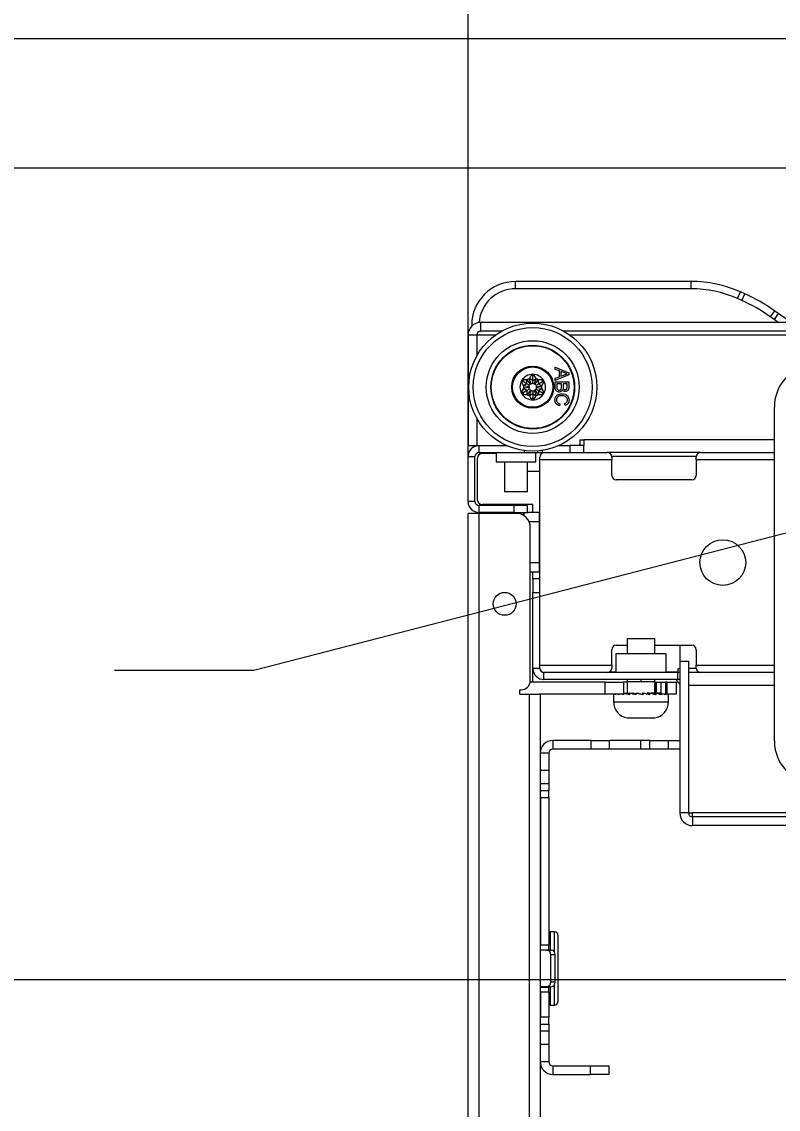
# Model space of a CAD drawing. Header units: inches. Extents: x 40138 to 76695, y -14500 to -5279.
# Drawn here: x 71855.1 to 72020.6, y -9922 to -9684.2 of the extents above; entities that cross this region are included whole.
import ezdxf

# ---------------------------------------------------------------- set-up
doc = ezdxf.new("R2010")
doc.units = ezdxf.units.IN
doc.header["$LTSCALE"] = 2
doc.header["$MEASUREMENT"] = 0
doc.header["$PDMODE"] = 35
doc.header["$PDSIZE"] = -1
doc.layers.add('M-ANNO-DIMS', color=7, linetype='Continuous', lineweight=13)
doc.layers.add('M-OBJECT-DETAILS', color=7, linetype='Continuous', lineweight=9)
doc.styles.get("Standard").update_dxf_attribs({"font": 'romans.shx', "width": 0.8})
doc.dimstyles.new('Details World Wide', dxfattribs={"dimscale": 4, "dimtxt": 4.5, "dimasz": 3.5, "dimexe": 0.75, "dimexo": 0.75, "dimgap": 0.75, "dimtad": 0, "dimtih": 1, "dimtoh": 1, "dimdec": 0, "dimzin": 4, "dimdsep": 46, "dimtxsty": 'Standard', "dimcen": 0, "dimclrd": 256, "dimclre": 256, "dimclrt": 256, "dimadec": 0, "dimazin": 1, "dimtfac": 1, "dimtdec": 0, "dimtmove": 0, "dimatfit": 3, "dimfxl": 1, "dimtolj": 1, "dimtzin": 0, "dimlwd": -1, "dimlwe": -1, "dimarcsym": 0})

# ---------------------------------------------------------------- blocks, each defined once
blk = doc.blocks.new('*D22')
at = {"layer": 'Defpoints', "color": 0, "transparency": 16777216}
for p in [(71651, -9716.26), (72113.51, -9716.26), (72113.51, -10834.64)]:
    blk.add_point(p, dxfattribs=at)
at = {"layer": 'M-ANNO-DIMS', "transparency": 16777216}
for p, q in [((72110.51, -9716.26), (71648, -9716.26)), ((71651, -9730.26), (71651, -10349.88)), ((71651, -10820.64), (71651, -10413.31)), ((72110.51, -10834.64), (71648, -10834.64))]:
    blk.add_line(p, q, dxfattribs=at)
for points in [[(71648.67, -9730.26), (71653.33, -9730.26), (71651, -9716.26)], [(71648.67, -10820.64), (71653.33, -10820.64), (71651, -10834.64)]]:
    blk.add_solid(points, dxfattribs=at)
at = {"layer": 'M-ANNO-DIMS', "transparency": 16777216, "insert": (71651, -10381.59), "char_height": 18, "attachment_point": 5}
blk.add_mtext('\\A1;1118\\P [44.03]', dxfattribs=at)
blk = doc.blocks.new('*D25')
at = {"layer": 'Defpoints', "color": 0, "transparency": 16777216}
for p in [(72121.45, -9576.86), (72121.45, -9701.97), (71952.72, -9791.9)]:
    blk.add_point(p, dxfattribs=at)
at = {"layer": 'M-ANNO-DIMS', "transparency": 16777216}
for p, q in [((71952.72, -9788.9), (71952.72, -9573.86)), ((72121.45, -9698.97), (72121.45, -9573.86)), ((71966.72, -9576.86), (71986.12, -9576.86)), ((72107.45, -9576.86), (72070.29, -9576.86))]:
    blk.add_line(p, q, dxfattribs=at)
for points in [[(71966.72, -9574.52), (71966.72, -9579.19), (71952.72, -9576.86)], [(72107.45, -9574.52), (72107.45, -9579.19), (72121.45, -9576.86)]]:
    blk.add_solid(points, dxfattribs=at)
at = {"layer": 'M-ANNO-DIMS', "transparency": 16777216, "insert": (72028.21, -9576.86), "char_height": 18, "attachment_point": 5}
blk.add_mtext('\\A1;169\\P [6.64]', dxfattribs=at)
blk = doc.blocks.new('*D28')
at = {"layer": 'Defpoints', "color": 0, "transparency": 16777216}
for p in [(72087.72, -9918.95), (72157.72, -9918.95), (72087.72, -9979.92)]:
    blk.add_point(p, dxfattribs=at)
at = {"layer": 'M-OBJECT-DETAILS', "transparency": 16777216}
for p, q in [((72087.72, -9921.95), (72087.72, -9982.92)), ((72157.72, -9921.95), (72157.72, -9982.92)), ((72087.72, -9979.92), (72049.05, -9979.92)), ((72143.72, -9979.92), (72101.72, -9979.92))]:
    blk.add_line(p, q, dxfattribs=at)
for points in [[(72101.72, -9977.59), (72101.72, -9982.25), (72087.72, -9979.92)], [(72143.72, -9977.59), (72143.72, -9982.25), (72157.72, -9979.92)]]:
    blk.add_solid(points, dxfattribs=at)
at = {"layer": 'M-OBJECT-DETAILS', "transparency": 16777216, "insert": (72006.96, -9979.92), "char_height": 18, "attachment_point": 5}
blk.add_mtext('\\A1;70\\P [2.76]', dxfattribs=at)
blk = doc.blocks.new('*D31')
at = {"layer": 'Defpoints', "color": 0, "transparency": 16777216}
for p in [(71562.32, -9687.95), (72089.45, -9687.95), (72089.45, -10862.95)]:
    blk.add_point(p, dxfattribs=at)
at = {"layer": 'M-ANNO-DIMS', "transparency": 16777216}
for p, q in [((72086.45, -9687.95), (71559.32, -9687.95)), ((71562.32, -9701.95), (71562.32, -10224.68)), ((71562.32, -10848.95), (71562.32, -10288.11)), ((72086.45, -10862.95), (71559.32, -10862.95))]:
    blk.add_line(p, q, dxfattribs=at)
for points in [[(71559.99, -9701.95), (71564.66, -9701.95), (71562.32, -9687.95)], [(71559.99, -10848.95), (71564.66, -10848.95), (71562.32, -10862.95)]]:
    blk.add_solid(points, dxfattribs=at)
at = {"layer": 'M-ANNO-DIMS', "transparency": 16777216, "insert": (71562.32, -10256.4), "char_height": 18, "attachment_point": 5}
blk.add_mtext('\\A1;1175\\P [46.26]', dxfattribs=at)
blk = doc.blocks.new('*D72')
at = {"layer": 'Defpoints', "color": 0, "transparency": 16777216}
for p in [(71748.48, -9893.65), (72114.78, -9893.65), (72114.66, -10657.25)]:
    blk.add_point(p, dxfattribs=at)
at = {"layer": 'M-ANNO-DIMS', "transparency": 16777216}
for p, q in [((72111.78, -9893.65), (71745.48, -9893.65)), ((71748.48, -9907.65), (71748.48, -10241.06)), ((71748.48, -10643.25), (71748.48, -10304.49)), ((72111.66, -10657.25), (71745.48, -10657.25))]:
    blk.add_line(p, q, dxfattribs=at)
for points in [[(71746.15, -9907.65), (71750.82, -9907.65), (71748.48, -9893.65)], [(71746.15, -10643.25), (71750.82, -10643.25), (71748.48, -10657.25)]]:
    blk.add_solid(points, dxfattribs=at)
at = {"layer": 'M-ANNO-DIMS', "transparency": 16777216, "insert": (71748.48, -10272.77), "char_height": 18, "attachment_point": 5}
blk.add_mtext('\\A1;764\\P [30.06]', dxfattribs=at)

msp = doc.modelspace()

# ---------------------------------------------------------------- linework, layer by layer
at = {"layer": 'M-OBJECT-DETAILS', "linetype": 'Continuous', "lineweight": 5}
for p, q in [((71963.12, -9742.603), (71963.12, -9741.003)), ((72001.51, -9741.003), (71963.12, -9741.003)), ((72001.51, -9742.603), (72001.51, -9741.003)), ((72001.51, -9742.603), (71963.12, -9742.603)), ((72011.653, -9744.753), (72012.303, -9743.291)), ((72013.217, -9743.697), (72012.303, -9743.291)), ((72012.567, -9745.159), (72013.217, -9743.697)), ((72012.567, -9745.159), (72011.653, -9744.753)), ((72019.744, -9747.415), (72018.817, -9748.72)), ((72019.632, -9749.299), (72018.817, -9748.72)), ((72020.559, -9747.995), (72019.632, -9749.299)), ((72020.559, -9747.995), (72019.744, -9747.415)), ((71953.52, -9750.603), (71953.52, -9750.785)), ((71953.717, -9750.603), (71953.52, -9750.603)), ((71955.506, -9751.85), (71955.506, -9749.953)), ((72548.534, -9749.953), (71955.506, -9749.953)), ((72020.556, -9749.953), (72019.632, -9749.299)), ((71954.617, -9752.739), (71952.72, -9752.739)), ((71952.72, -9752.739), (71952.72, -9776.881)), ((71954.617, -9752.739), (71954.617, -9757.322)), ((71958.686, -9752.739), (71954.617, -9752.739)), ((71955.185, -9751.91), (71955.506, -9751.85)), ((71960.089, -9751.85), (71955.506, -9751.85)), ((72530.395, -9751.85), (71973.644, -9751.85)), ((72099.02, -9752.739), (71975.048, -9752.739)), ((71954.617, -9770.878), (71954.617, -9776.881)), ((71952.72, -9776.881), (71954.617, -9776.881)), ((71954.617, -9776.881), (71955.128, -9776.881)), ((71955.128, -9778.4), (71955.128, -9776.881)), ((71955.128, -9776.881), (71961.153, -9776.881)), ((71972.58, -9776.881), (71975.02, -9776.881)), ((71975.02, -9776.881), (71975.02, -9778.4)), ((71978.02, -9776.881), (71975.02, -9776.881)), ((71977.27, -9775.614), (71978.02, -9775.614)), ((71977.27, -9776.881), (71977.27, -9775.614)), ((71978.02, -9775.614), (71978.02, -9776.881)), ((72019.72, -9775.614), (71978.02, -9775.614)), ((71978.02, -9778.4), (71978.02, -9776.881)), ((71952.72, -9779.289), (71954.239, -9779.289)), ((71952.72, -9789.092), (71952.72, -9779.289)), ((71954.239, -9789.092), (71954.239, -9779.289)), ((71954.82, -9788.782), (71954.82, -9779.601)), ((71955.128, -9778.4), (71965.02, -9778.4)), ((71958.87, -9778.601), (71955.82, -9778.601)), ((71958.87, -9778.4), (71958.87, -9780.4)), ((71965.02, -9777.978), (71965.02, -9778.4)), ((71965.02, -9778.4), (71968.02, -9778.4)), ((71967.57, -9780.4), (71967.57, -9778.4)), ((71968.02, -9778.4), (71968.02, -9778.053)), ((71968.02, -9778.4), (71969.02, -9778.4)), ((71968.439, -9780), (71968.439, -9779.4)), ((71969.02, -9778.4), (71969.02, -9777.934)), ((71969.02, -9778.4), (71975.02, -9778.4)), ((71975.02, -9778.4), (71978.02, -9778.4)), ((71978.02, -9778.4), (71983.139, -9778.4)), ((72003.639, -9778.4), (71983.139, -9778.4)), ((72002.645, -9779.289), (71984.133, -9779.289)), ((71984.139, -9779.4), (71984.139, -9780)), ((72002.639, -9780), (72002.639, -9779.4)), ((72003.639, -9778.4), (72019.72, -9778.4)), ((71958.87, -9780.4), (71963.22, -9780.4)), ((71960.72, -9780.4), (71960.72, -9786.984)), ((71963.22, -9780.4), (71967.57, -9780.4)), ((71965.72, -9786.984), (71965.72, -9780.4)), ((71968.439, -9806.022), (71968.439, -9780)), ((71984.139, -9780), (71968.439, -9780)), ((71984.139, -9783.4), (71984.139, -9780)), ((72002.639, -9780), (72002.639, -9783.4)), ((72019.72, -9780), (72002.639, -9780)), ((71965.72, -9782.48), (71968.02, -9782.48)), ((71968.02, -9782.48), (71968.439, -9782.48)), ((72001.639, -9784.4), (71985.139, -9784.4)), ((71954.239, -9789.092), (71952.72, -9789.092)), ((71963.22, -9786.984), (71960.72, -9786.984)), ((71965.72, -9786.984), (71963.22, -9786.984)), ((71952.72, -10759.2), (71952.72, -9791.7)), ((71955.128, -9791.7), (71952.72, -9791.7)), ((71955.128, -9791.5), (71955.128, -9789.981)), ((71962.72, -9789.981), (71955.128, -9789.981)), ((71962.72, -9791.5), (71955.128, -9791.5)), ((71955.128, -10759.2), (71955.128, -9791.7)), ((71963.339, -9791.7), (71955.128, -9791.7)), ((71966.92, -9789.782), (71955.82, -9789.782)), ((71958.741, -9791.7), (71958.741, -9791.5)), ((71960.327, -9791.7), (71960.327, -9791.5)), ((71962.72, -9789.981), (71962.72, -9791.5)), ((71965.72, -9789.981), (71962.72, -9789.981)), ((71962.72, -9791.5), (71965.72, -9791.5)), ((71962.918, -9791.7), (71962.918, -9791.5)), ((71963.504, -9791.5), (71963.504, -9791.705)), ((71963.934, -9791.5), (71963.934, -9791.76)), ((71964.765, -9791.5), (71964.765, -9792.061)), ((71964.924, -9791.5), (71964.924, -9792.153)), ((71965.72, -9791.5), (71965.72, -9789.981)), ((71968.34, -9791.5), (71965.72, -9791.5)), ((71966.92, -9791.5), (71966.92, -9789.782)), ((71968.34, -9793.5), (71968.34, -9791.5)), ((71966.088, -9793.5), (71968.34, -9793.5)), ((71968.34, -9802.5), (71968.34, -9793.5)), ((71966.339, -9828.252), (71966.339, -9794.7)), ((71968.34, -9802.5), (71966.339, -9802.5)), ((71968.34, -9804.5), (71968.34, -9802.5)), ((71966.339, -9804.5), (71968.34, -9804.5)), ((71966.92, -9806.022), (71966.92, -9804.5)), ((71968.439, -9806.022), (71966.92, -9806.022)), ((71966.92, -9806.022), (71966.92, -9809.022)), ((71968.439, -9809.022), (71968.439, -9806.022)), ((71966.92, -9809.022), (71968.439, -9809.022)), ((71966.92, -9825.614), (71966.92, -9809.022)), ((71968.439, -9825.614), (71968.439, -9809.022)), ((71987.54, -9819.022), (71987.54, -9822.423)), ((71987.54, -9819.022), (71990.54, -9819.022)), ((71990.54, -9819.022), (71993.54, -9819.022)), ((71993.54, -9822.423), (71993.54, -9819.022)), ((71984.139, -9824.903), (71984.139, -9821.503)), ((71985.015, -9822.423), (71985.015, -9826.503)), ((71996.065, -9822.423), (71985.015, -9822.423)), ((71985.139, -9820.503), (71987.54, -9820.503)), ((71993.54, -9820.503), (72001.639, -9820.503)), ((71996.065, -9826.503), (71996.065, -9822.423)), ((71999.02, -9820.503), (71999.02, -9824.003)), ((72002.639, -9821.503), (72002.639, -9824.903)), ((71968.439, -9824.903), (71984.139, -9824.903)), ((71984.139, -9824.903), (71984.139, -9825.503)), ((71999.02, -9824.003), (71999.02, -9857.171)), ((71999.02, -9824.003), (72000.917, -9824.003)), ((72000.917, -9824.003), (72000.917, -9857.171)), ((72002.639, -9824.903), (72019.72, -9824.903)), ((72002.639, -9825.503), (72002.639, -9824.903)), ((71966.92, -9828.595), (71966.92, -9825.614)), ((71968.439, -9825.614), (71966.92, -9825.614)), ((71968.767, -9826.304), (71968.84, -9826.304)), ((71969.328, -9828.022), (71969.328, -9826.503)), ((71998.52, -9826.503), (71969.328, -9826.503)), ((71983.737, -9826.304), (71985.015, -9826.304)), ((71996.065, -9826.304), (71998.693, -9826.304)), ((71998.52, -9826.503), (71998.52, -9828.022)), ((71999.02, -9826.503), (71998.52, -9826.503)), ((71998.693, -9825.614), (71999.02, -9825.614)), ((71998.693, -9826.304), (71998.693, -9825.614)), ((72002.645, -9825.614), (72000.917, -9825.614)), ((72003.639, -9826.503), (72000.917, -9826.503)), ((72019.72, -9826.503), (72003.639, -9826.503)), ((71982.739, -9828.595), (71966.309, -9828.595)), ((71998.52, -9828.022), (71969.328, -9828.022)), ((71982.739, -9831.252), (71982.739, -9828.595)), ((71982.739, -9828.595), (71986.739, -9828.595)), ((71986.739, -9828.595), (71986.739, -9831.252)), ((71987.54, -9828.595), (71986.739, -9828.595)), ((71987.54, -9828.022), (71987.54, -9828.522)), ((71987.54, -9828.522), (71987.54, -9831.022)), ((71990.54, -9828.522), (71987.54, -9828.522)), ((71990.54, -9828.022), (71990.54, -9828.522)), ((71993.54, -9828.522), (71990.54, -9828.522)), ((71993.54, -9828.522), (71993.54, -9828.022)), ((71993.54, -9831.022), (71993.54, -9828.522)), ((71993.739, -9828.595), (71993.54, -9828.595)), ((71993.739, -9831.022), (71993.739, -9828.595)), ((71993.739, -9828.595), (71993.832, -9828.595)), ((71993.832, -9828.595), (71994.969, -9828.595)), ((71993.832, -9828.595), (71993.832, -9831.022)), ((71994.969, -9828.595), (71995.876, -9828.595)), ((71994.969, -9831.022), (71994.969, -9828.595)), ((71995.876, -9828.595), (71995.876, -9831.252)), ((71996.239, -9828.595), (71995.876, -9828.595)), ((71996.239, -9831.252), (71996.239, -9828.595)), ((71996.239, -9828.595), (71998.239, -9828.595)), ((71998.239, -9828.595), (71998.239, -9831.252)), ((71999.02, -9828.022), (71998.52, -9828.022)), ((72019.72, -9829.289), (72000.917, -9829.289)), ((71964.081, -9830.252), (71964.339, -9830.252)), ((71964.081, -9831.252), (71964.081, -9830.252)), ((71964.081, -9831.252), (71966.081, -9831.252)), ((71966.081, -9831.252), (71966.081, -10260.95)), ((71966.081, -9831.252), (71968.319, -9831.252)), ((71982.739, -9831.252), (71968.319, -9831.252)), ((71968.489, -9831.252), (71968.489, -10260.95)), ((71986.739, -9831.252), (71982.739, -9831.252)), ((71984.54, -9831.252), (71984.54, -9832.922)), ((71984.6, -9831.359), (71984.6, -9831.252)), ((71984.998, -9831.359), (71984.998, -9831.252)), ((71985.744, -9831.359), (71985.744, -9831.252)), ((71986.734, -9831.022), (71987.289, -9831.022)), ((71986.791, -9831.359), (71986.791, -9831.022)), ((71986.791, -9831.022), (71987.999, -9831.022)), ((71988.074, -9831.051), (71987.999, -9831.022)), ((71988.074, -9831.359), (71988.074, -9831.022)), ((71988.074, -9831.022), (71988.868, -9831.022)), ((71989.512, -9831.244), (71988.868, -9831.022)), ((71989.512, -9831.359), (71989.512, -9831.022)), ((71989.512, -9831.022), (71989.843, -9831.022)), ((71990.471, -9831.23), (71989.843, -9831.022)), ((71990.862, -9831.022), (71990.862, -9831.359)), ((71991.014, -9831.022), (71990.862, -9831.022)), ((71991.014, -9831.359), (71991.014, -9831.022)), ((71991.86, -9831.022), (71991.86, -9831.214)), ((71992.487, -9831.022), (71991.86, -9831.022)), ((71992.487, -9831.359), (71992.487, -9831.022)), ((71992.775, -9831.022), (71992.775, -9831.092)), ((71993.837, -9831.022), (71992.775, -9831.022)), ((71994.98, -9831.022), (71993.55, -9831.022)), ((71993.837, -9831.359), (71993.837, -9831.022)), ((71995.876, -9831.252), (71994.969, -9831.252)), ((71994.98, -9831.359), (71994.98, -9831.252)), ((71995.844, -9831.359), (71995.844, -9831.252)), ((71996.239, -9831.252), (71995.876, -9831.252)), ((71998.239, -9831.252), (71996.239, -9831.252)), ((71996.375, -9831.359), (71996.375, -9831.252)), ((71996.539, -9831.359), (71996.539, -9831.252)), ((71996.54, -9832.922), (71996.54, -9831.337)), ((71984.54, -9832.922), (71990.54, -9832.922)), ((71990.54, -9832.922), (71996.54, -9832.922)), ((71987.54, -9836.422), (71990.54, -9836.422)), ((71990.54, -9836.422), (71993.54, -9836.422)), ((71971.275, -9841.334), (71971.275, -9843.231)), ((71979.672, -9841.334), (71971.275, -9841.334)), ((71979.672, -9843.231), (71979.672, -9841.334)), ((71979.672, -9841.334), (71983.672, -9841.334)), ((71983.672, -9843.231), (71983.672, -9841.334)), ((71990.489, -9841.334), (71983.672, -9841.334)), ((71990.489, -9843.231), (71990.489, -9841.334)), ((71992.489, -9841.334), (71990.489, -9841.334)), ((71992.489, -9843.231), (71992.489, -9841.334)), ((71992.489, -9841.334), (71996.489, -9841.334)), ((71996.489, -9841.334), (71996.489, -9843.231)), ((71996.489, -9841.334), (71999.02, -9841.334)), ((71979.672, -9843.231), (71971.275, -9843.231)), ((71983.672, -9843.231), (71979.672, -9843.231)), ((71990.489, -9843.231), (71983.672, -9843.231)), ((71992.489, -9843.231), (71990.489, -9843.231)), ((71996.489, -9843.231), (71992.489, -9843.231)), ((71999.02, -9843.231), (71996.489, -9843.231)), ((71970.386, -9844.12), (71968.489, -9844.12)), ((71970.386, -9844.12), (71970.386, -9847.834)), ((71968.489, -9847.834), (71970.386, -9847.834)), ((71970.386, -9847.834), (71970.386, -9850.834)), ((71970.386, -9850.834), (71968.489, -9850.834)), ((71970.386, -9850.834), (71970.386, -9852.334)), ((71970.386, -9852.334), (71968.489, -9852.334)), ((71970.386, -9853.834), (71970.386, -9852.334)), ((71968.489, -9853.834), (71968.553, -9853.834)), ((71968.553, -9853.834), (71968.553, -9886.084)), ((71968.553, -9853.834), (71970.386, -9853.834)), ((71970.386, -9853.834), (71970.386, -9886.084)), ((72000.917, -9857.171), (71999.02, -9857.171)), ((72000.917, -9857.171), (72001.806, -9857.171)), ((72001.806, -9858.06), (72001.806, -9857.171)), ((72099.02, -9857.171), (72001.806, -9857.171)), ((72001.806, -9858.06), (72001.806, -9859.957)), ((72502.234, -9858.06), (72001.806, -9858.06)), ((72502.234, -9859.957), (72001.806, -9859.957)), ((71971.636, -9883.184), (71970.686, -9883.184)), ((71970.686, -9883.184), (71970.686, -9887.184)), ((71971.636, -9887.681), (71971.636, -9883.184)), ((71972.386, -9883.934), (71972.386, -9898.434)), ((71968.489, -9886.084), (71968.553, -9886.084)), ((71970.386, -9886.084), (71968.553, -9886.084)), ((71970.386, -9887.084), (71970.386, -9886.084)), ((71968.489, -9887.084), (71970.386, -9887.084)), ((71969.939, -9887.184), (71968.489, -9887.184)), ((71969.939, -9887.184), (71970.887, -9887.184)), ((71970.805, -9894.184), (71970.805, -9888.184)), ((71971.753, -9888.184), (71970.805, -9888.184)), ((71971.753, -9894.184), (71971.753, -9888.184)), ((71969.939, -9895.184), (71968.489, -9895.184)), ((71968.489, -9895.284), (71970.386, -9895.284)), ((71968.489, -9896.284), (71968.553, -9896.284)), ((71968.553, -9896.284), (71968.553, -9901.834)), ((71968.553, -9896.284), (71970.386, -9896.284)), ((71969.939, -9895.184), (71970.887, -9895.184)), ((71970.386, -9896.284), (71970.386, -9895.284)), ((71970.386, -9896.284), (71970.386, -9901.834)), ((71970.686, -9895.184), (71970.686, -9899.184)), ((71971.753, -9894.184), (71970.805, -9894.184)), ((71971.636, -9899.184), (71971.636, -9894.687)), ((71970.686, -9899.184), (71971.636, -9899.184)), ((71968.553, -9901.834), (71968.489, -9901.834)), ((71968.489, -9903.334), (71970.386, -9903.334)), ((71970.386, -9901.834), (71968.553, -9901.834)), ((71970.386, -9903.334), (71970.386, -9901.834)), ((71970.386, -9903.334), (71970.386, -9904.834)), ((71968.489, -9904.834), (71970.386, -9904.834)), ((71970.386, -9904.834), (71970.386, -9907.834)), ((71970.386, -9907.834), (71968.489, -9907.834)), ((71970.386, -9907.834), (71970.386, -9911.548)), ((71968.489, -9911.548), (71970.386, -9911.548)), ((71971.275, -9912.437), (71971.275, -9914.334)), ((71971.275, -9912.437), (71979.489, -9912.437)), ((71979.489, -9914.334), (71979.489, -9912.437)), ((71979.489, -9912.437), (71983.489, -9912.437)), ((71983.489, -9912.437), (71983.489, -9914.334)), ((71971.275, -9914.334), (71979.489, -9914.334)), ((71983.489, -9914.334), (71979.489, -9914.334))]:
    msp.add_line(p, q, dxfattribs=at)
at = {"layer": 'M-OBJECT-DETAILS', "linetype": 'Continuous', "lineweight": 0}
for p, q in [((71971.767, -9759.767), (71974.767, -9760.958)), ((71971.767, -9760.215), (71971.767, -9759.767)), ((71972.69, -9760.557), (71971.767, -9760.215)), ((71972.69, -9761.836), (71972.69, -9760.557)), ((71973.036, -9760.684), (71973.036, -9761.708)), ((71973.866, -9760.991), (71973.036, -9760.684)), ((71964.748, -9762.877), (71964.442, -9763.053)), ((71964.442, -9763.053), (71964.869, -9763.793)), ((71964.748, -9762.877), (71964.748, -9762.524)), ((71965.602, -9763.37), (71964.748, -9762.877)), ((71965.602, -9763.37), (71965.602, -9762.524)), ((71966.385, -9763.461), (71965.662, -9762.503)), ((71966.554, -9763.364), (71966.086, -9762.259)), ((71966.561, -9761.477), (71966.134, -9762.217)), ((71966.867, -9762.64), (71966.134, -9762.217)), ((71966.867, -9761.653), (71966.561, -9761.477)), ((71966.867, -9761.653), (71967.172, -9761.477)), ((71966.867, -9762.64), (71966.867, -9761.653)), ((71966.867, -9762.64), (71967.6, -9762.217)), ((71966.867, -9763.176), (71966.867, -9762.64)), ((71967.6, -9762.217), (71967.172, -9761.477)), ((71967.179, -9763.364), (71967.647, -9762.259)), ((71967.348, -9763.461), (71968.071, -9762.503)), ((71968.131, -9763.37), (71968.131, -9762.524)), ((71968.131, -9763.37), (71968.986, -9762.877)), ((71968.864, -9763.793), (71969.292, -9763.053)), ((71968.986, -9762.877), (71968.986, -9762.524)), ((71968.986, -9762.877), (71969.292, -9763.053)), ((71974.767, -9761.435), (71971.767, -9762.626)), ((71971.767, -9762.177), (71972.69, -9761.836)), ((71971.767, -9762.626), (71971.767, -9762.177)), ((71971.767, -9762.946), (71974.767, -9762.946)), ((71971.767, -9764.072), (71971.767, -9762.946)), ((71973.036, -9761.708), (71973.824, -9761.417)), ((71974.767, -9760.958), (71974.767, -9761.435)), ((71974.767, -9762.946), (71974.767, -9764.069)), ((71964.869, -9764.407), (71964.442, -9765.147)), ((71964.748, -9765.324), (71964.442, -9765.147)), ((71965.602, -9764.83), (71964.748, -9765.324)), ((71964.748, -9765.324), (71964.748, -9765.677)), ((71965.602, -9763.37), (71964.869, -9763.793)), ((71965.602, -9764.83), (71964.869, -9764.407)), ((71966.073, -9764.002), (71964.882, -9763.855)), ((71966.073, -9764.198), (71964.882, -9764.345)), ((71966.066, -9763.638), (71965.602, -9763.37)), ((71966.066, -9764.562), (71965.602, -9764.83)), ((71965.602, -9764.83), (71965.602, -9765.677)), ((71966.385, -9764.739), (71965.662, -9765.697)), ((71966.554, -9764.837), (71966.086, -9765.941)), ((71966.867, -9765.56), (71966.134, -9765.984)), ((71966.867, -9765.024), (71966.867, -9765.56)), ((71966.867, -9765.56), (71966.867, -9766.547)), ((71966.867, -9765.56), (71967.6, -9765.984)), ((71967.179, -9764.837), (71967.647, -9765.941)), ((71967.348, -9764.739), (71968.071, -9765.697)), ((71967.661, -9764.002), (71968.852, -9763.855)), ((71967.661, -9764.198), (71968.852, -9764.345)), ((71967.667, -9763.638), (71968.131, -9763.37)), ((71967.667, -9764.562), (71968.131, -9764.83)), ((71968.131, -9763.37), (71968.864, -9763.793)), ((71968.131, -9764.83), (71968.864, -9764.407)), ((71968.131, -9764.83), (71968.986, -9765.324)), ((71968.131, -9764.83), (71968.131, -9765.677)), ((71969.292, -9765.147), (71968.864, -9764.407)), ((71968.986, -9765.324), (71969.292, -9765.147)), ((71968.986, -9765.324), (71968.986, -9765.677)), ((71972.113, -9763.369), (71972.113, -9764.079)), ((71973.151, -9763.369), (71972.113, -9763.369)), ((71973.151, -9764.03), (71973.151, -9763.369)), ((71973.497, -9763.369), (71973.497, -9763.988)), ((71974.421, -9763.369), (71973.497, -9763.369)), ((71974.421, -9763.941), (71974.421, -9763.369)), ((71966.134, -9765.984), (71966.561, -9766.724)), ((71966.867, -9766.547), (71966.561, -9766.724)), ((71966.867, -9766.547), (71967.172, -9766.724)), ((71967.172, -9766.724), (71967.6, -9765.984)), ((71972.826, -9767.754), (71972.727, -9768.177)), ((71973.933, -9768.1), (71973.842, -9767.677)), ((72019.72, -9841.455), (72019.72, -9768.455))]:
    msp.add_line(p, q, dxfattribs=at)
at = {"layer": 'M-OBJECT-DETAILS', "linetype": 'Continuous', "lineweight": 5, "flags": 128}
msp.add_lwpolyline([(72023.352, -9749.953), (72022.131, -9749.104), (72020.559, -9747.995)], dxfattribs=at)
at = {"layer": 'M-OBJECT-DETAILS', "linetype": 'Continuous', "lineweight": 0}
for radius in [14, 13, 10.15, 9.15, 9.05, 4.6, 4.4]:
    msp.add_circle((71966.867, -9764.1), radius, dxfattribs=at)
at = {"layer": 'M-OBJECT-DETAILS', "linetype": 'Continuous', "lineweight": 5}
for centre, radius in [((72008.439, -9802.452), 5), ((71960.733, -9811.476), 2.5)]:
    msp.add_circle(centre, radius, dxfattribs=at)
for centre, radius, start, end in [((71963.12, -9750.603), 9.6, 90, 180), ((72001.51, -9767.603), 26.6, 66.06178, 90), ((71963.12, -9750.603), 8, 90, 175.86373), ((71963.12, -9750.603), 8, 90, 175.82431), ((72001.51, -9767.603), 25, 66.06178, 90), ((71997.96, -9778.063), 37.6, 54.59598, 66.06178), ((71997.96, -9778.063), 36, 54.59598, 66.06178), ((71955.506, -9752.739), 2.786, 90, 180), ((71955.506, -9752.739), 0.889, 90, 180), ((71955.128, -9779.289), 2.408, 90, 180), ((71955.128, -9779.289), 0.889, 90, 180), ((71955.82, -9779.601), 1, 90, 180), ((71969.439, -9779.4), 1, 90, 180), ((71983.139, -9779.4), 1, 0, 90), ((72003.639, -9779.4), 1, 90, 180), ((71985.139, -9783.4), 1, 180, 270), ((72001.639, -9783.4), 1, 270, 0), ((71955.128, -9789.092), 2.408, 180, 270), ((71955.128, -9789.092), 0.889, 180, 270), ((71955.82, -9788.782), 1, 180, 270), ((71963.339, -9794.7), 3, 0, 90), ((71985.139, -9821.503), 1, 90, 180), ((72001.639, -9821.503), 1, 0, 90), ((71969.328, -9825.614), 2.408, 180, 270), ((71969.439, -9825.503), 1, 180, 270), ((71969.328, -9825.614), 0.889, 180, 270), ((71983.139, -9825.503), 1, 270, 0), ((72003.639, -9825.503), 1, 180, 270), ((71964.339, -9828.252), 2, 270, 0), ((72000.998, -9826.801), 3, 204.02063, 228.73054), ((71988.081, -9832.922), 3.542, 180, 261.20259), ((71992.998, -9832.922), 3.542, 278.79741, 0), ((71971.275, -9844.12), 2.786, 90, 180), ((71971.275, -9844.12), 0.889, 90, 180), ((72001.806, -9857.171), 2.786, 180, 270), ((72001.806, -9857.171), 0.889, 180, 270), ((71970.686, -9883.484), 0.3, 90, 180), ((71971.636, -9883.934), 0.75, 0, 90), ((71969.866, -9888.121), 0.94, 356.18977, 85.59608), ((71970.815, -9888.121), 0.94, 356.18977, 85.59608), ((71969.866, -9894.246), 0.94, 274.40216, 3.81199), ((71970.815, -9894.246), 0.94, 274.40216, 3.81199), ((71971.636, -9898.434), 0.75, 270, 0), ((71970.686, -9898.884), 0.3, 180, 270), ((71971.275, -9911.548), 2.786, 180, 270), ((71971.275, -9911.548), 0.889, 180, 270)]:
    msp.add_arc(centre, radius, start, end, dxfattribs=at)
at = {"layer": 'M-OBJECT-DETAILS', "linetype": 'Continuous', "lineweight": 0}
for centre, radius, start, end in [((72029.22, -9768.455), 9.5, 90, 180), ((71966.867, -9764.1), 2.8, 150, 210), ((71966.867, -9764.1), 2.8, 90, 150), ((71966.867, -9764.1), 2, 112.97323, 127.02677), ((71966.047, -9762.167), 1.3, 292.97323, 309.086), ((71966.867, -9764.1), 2.8, 30, 90), ((71967.686, -9762.167), 1.3, 230.914, 247.02677), ((71966.867, -9764.1), 2, 52.97323, 67.02677), ((71966.867, -9764.1), 2.8, 330, 30), ((71966.867, -9764.1), 2.8, 210, 270), ((71966.867, -9764.1), 2, 172.97323, 187.02677), ((71965.602, -9762.424), 1.3, 290.914, 307.02677), ((71964.782, -9763.843), 1.3, 352.97323, 9.086), ((71964.782, -9764.357), 1.3, 350.914, 7.02677), ((71965.602, -9765.777), 1.3, 52.97323, 69.086), ((71966.867, -9764.1), 0.8, 172.97323, 187.02677), ((71966.867, -9764.1), 0.8, 112.97323, 127.02677), ((71966.867, -9764.1), 0.8, 232.97323, 247.02677), ((71966.047, -9766.034), 1.3, 50.914, 67.02677), ((71967.686, -9766.034), 1.3, 112.97323, 129.086), ((71966.867, -9764.1), 2.8, 270, 330), ((71966.867, -9764.1), 0.8, 52.97323, 67.02677), ((71966.867, -9764.1), 0.8, 292.97323, 307.02677), ((71968.131, -9762.424), 1.3, 232.97323, 249.086), ((71968.131, -9765.777), 1.3, 110.914, 127.02677), ((71968.951, -9763.843), 1.3, 170.914, 187.02677), ((71968.951, -9764.357), 1.3, 172.97323, 189.086), ((71966.867, -9764.1), 0.8, 352.97323, 7.02677), ((71966.867, -9764.1), 2, 352.97323, 7.02677), ((71966.867, -9764.1), 2, 232.97323, 247.02677), ((71966.867, -9764.1), 2, 292.97323, 307.02677), ((72029.22, -9841.455), 9.5, 180, 270)]:
    msp.add_arc(centre, radius, start, end, dxfattribs=at)
for points, knots in [([(71964.442, -9762.7), (71964.428, -9762.729), (71964.399, -9762.791), (71964.39, -9762.896), (71964.407, -9762.986), (71964.432, -9763.035), (71964.442, -9763.053)], [0, 0, 0, 0, 0.2521764, 0.5306062, 0.8235872, 1, 1, 1, 1]), ([(71964.748, -9762.524), (71964.709, -9762.527), (71964.63, -9762.535), (71964.523, -9762.596), (71964.465, -9762.66), (71964.444, -9762.697), (71964.442, -9762.7)], [0, 0, 0, 0, 0.3319749, 0.6657018, 0.9705457, 1, 1, 1, 1]), ([(71965.602, -9762.524), (71965.349, -9762.524), (71965.062, -9762.524), (71964.781, -9762.524), (71964.748, -9762.524)], [0, 0, 0, 0, 0.8801593, 1, 1, 1, 1]), ([(71965.662, -9762.503), (71965.654, -9762.509), (71965.637, -9762.519), (71965.615, -9762.523), (71965.604, -9762.524), (71965.602, -9762.524)], [0, 0, 0, 0, 0.4530762, 0.908436, 1, 1, 1, 1]), ([(71966.134, -9762.217), (71966.128, -9762.225), (71966.117, -9762.241), (71966.098, -9762.253), (71966.088, -9762.258), (71966.086, -9762.259)], [0, 0, 0, 0, 0.4727432, 0.9181633, 1, 1, 1, 1]), ([(71966.867, -9761.3), (71966.834, -9761.303), (71966.766, -9761.308), (71966.671, -9761.353), (71966.602, -9761.413), (71966.572, -9761.459), (71966.561, -9761.477)], [0, 0, 0, 0, 0.252228, 0.5305621, 0.8235324, 1, 1, 1, 1]), ([(71967.172, -9761.477), (71967.15, -9761.445), (71967.104, -9761.381), (71966.998, -9761.318), (71966.913, -9761.301), (71966.87, -9761.3), (71966.867, -9761.3)], [0, 0, 0, 0, 0.3318681, 0.6656758, 0.9705103, 1, 1, 1, 1]), ([(71967.647, -9762.259), (71967.638, -9762.254), (71967.621, -9762.245), (71967.607, -9762.228), (71967.601, -9762.218), (71967.6, -9762.217)], [0, 0, 0, 0, 0.4537035, 0.908807, 1, 1, 1, 1]), ([(71968.131, -9762.524), (71968.121, -9762.523), (71968.102, -9762.521), (71968.082, -9762.511), (71968.072, -9762.504), (71968.071, -9762.503)], [0, 0, 0, 0, 0.4728035, 0.9188644, 1, 1, 1, 1]), ([(71968.986, -9762.524), (71968.742, -9762.524), (71968.461, -9762.524), (71968.171, -9762.524), (71968.131, -9762.524)], [0, 0, 0, 0, 0.8636285, 1, 1, 1, 1]), ([(71969.292, -9762.7), (71969.273, -9762.673), (71969.234, -9762.617), (71969.148, -9762.558), (71969.061, -9762.527), (71969.006, -9762.525), (71968.986, -9762.524)], [0, 0, 0, 0, 0.2522248, 0.5305787, 0.823507, 1, 1, 1, 1]), ([(71969.292, -9763.053), (71969.308, -9763.018), (71969.341, -9762.946), (71969.341, -9762.823), (71969.314, -9762.74), (71969.293, -9762.703), (71969.292, -9762.7)], [0, 0, 0, 0, 0.3319571, 0.6658297, 0.9705309, 1, 1, 1, 1]), ([(71973.824, -9761.417), (71973.936, -9761.376), (71974.134, -9761.302), (71974.333, -9761.228), (71974.421, -9761.196)], [0, 0, 0, 0, 0.5600134, 1, 1, 1, 1]), ([(71974.421, -9761.196), (71974.313, -9761.168), (71974.122, -9761.117), (71973.945, -9761.03), (71973.866, -9760.991)], [0, 0, 0, 0, 0.55992018, 1, 1, 1, 1]), ([(71964.442, -9765.147), (71964.425, -9765.183), (71964.393, -9765.254), (71964.392, -9765.378), (71964.419, -9765.46), (71964.44, -9765.497), (71964.442, -9765.5)], [0, 0, 0, 0, 0.3319584, 0.6656814, 0.9705308, 1, 1, 1, 1]), ([(71964.442, -9765.5), (71964.46, -9765.527), (71964.499, -9765.583), (71964.585, -9765.643), (71964.672, -9765.673), (71964.727, -9765.676), (71964.748, -9765.677)], [0, 0, 0, 0, 0.2522251, 0.5305794, 0.8235779, 1, 1, 1, 1]), ([(71964.869, -9763.793), (71964.873, -9763.802), (71964.882, -9763.82), (71964.883, -9763.842), (71964.882, -9763.854), (71964.882, -9763.855)], [0, 0, 0, 0, 0.4725689, 0.9181169, 1, 1, 1, 1]), ([(71964.882, -9764.345), (71964.882, -9764.355), (71964.883, -9764.375), (71964.875, -9764.395), (71964.87, -9764.405), (71964.869, -9764.407)], [0, 0, 0, 0, 0.4530045, 0.9094576, 1, 1, 1, 1]), ([(71968.864, -9764.407), (71968.86, -9764.398), (71968.852, -9764.38), (71968.85, -9764.358), (71968.851, -9764.347), (71968.852, -9764.345)], [0, 0, 0, 0, 0.4734226, 0.9190111, 1, 1, 1, 1]), ([(71968.852, -9763.855), (71968.851, -9763.845), (71968.851, -9763.825), (71968.858, -9763.805), (71968.863, -9763.795), (71968.864, -9763.793)], [0, 0, 0, 0, 0.4538745, 0.909464, 1, 1, 1, 1]), ([(71968.986, -9765.677), (71969.025, -9765.673), (71969.103, -9765.666), (71969.21, -9765.604), (71969.268, -9765.54), (71969.29, -9765.503), (71969.292, -9765.5)], [0, 0, 0, 0, 0.3319855, 0.6657967, 0.9705848, 1, 1, 1, 1]), ([(71969.292, -9765.5), (71969.305, -9765.471), (71969.335, -9765.409), (71969.343, -9765.304), (71969.326, -9765.214), (71969.301, -9765.165), (71969.292, -9765.147)], [0, 0, 0, 0, 0.25232227, 0.53060257, 0.82358586, 1, 1, 1, 1]), ([(71971.728, -9766.952), (71971.745, -9766.727), (71971.778, -9766.279), (71972.233, -9765.805), (71972.768, -9765.599), (71973.115, -9765.574), (71973.289, -9765.562)], [0, 0, 0, 0, 0.2799424, 0.5580771, 0.7789074, 1, 1, 1, 1]), ([(71972.626, -9765.177), (71972.527, -9765.168), (71972.329, -9765.149), (71972.062, -9765.003), (71971.789, -9764.654), (71971.776, -9764.312), (71971.767, -9764.072)], [0, 0, 0, 0, 0.1871418, 0.3743137, 0.5607988, 1, 1, 1, 1]), ([(71972.113, -9764.079), (71972.113, -9764.127), (71972.113, -9764.213), (71972.123, -9764.298), (71972.127, -9764.336)], [0, 0, 0, 0, 0.5600024, 1, 1, 1, 1]), ([(71972.127, -9764.336), (71972.144, -9764.402), (71972.176, -9764.533), (71972.313, -9764.672), (71972.473, -9764.744), (71972.579, -9764.751), (71972.632, -9764.754)], [0, 0, 0, 0, 0.2803059, 0.5590018, 0.7793976, 1, 1, 1, 1]), ([(71973.344, -9764.612), (71973.312, -9764.699), (71973.249, -9764.873), (71973.06, -9765.058), (71972.844, -9765.162), (71972.699, -9765.172), (71972.626, -9765.177)], [0, 0, 0, 0, 0.2802232, 0.5596784, 0.7797101, 1, 1, 1, 1]), ([(71972.632, -9764.754), (71972.718, -9764.745), (71972.847, -9764.731), (71972.989, -9764.633), (71973.149, -9764.429), (71973.15, -9764.208), (71973.151, -9764.03)], [0, 0, 0, 0, 0.2498026, 0.3755607, 0.5011556, 1, 1, 1, 1]), ([(71973.289, -9765.562), (71973.505, -9765.578), (71973.937, -9765.61), (71974.467, -9765.944), (71974.758, -9766.435), (71974.789, -9766.774), (71974.805, -9766.944)], [0, 0, 0, 0, 0.2804896, 0.5595737, 0.7796028, 1, 1, 1, 1]), ([(71973.989, -9765.062), (71973.912, -9765.053), (71973.757, -9765.036), (71973.509, -9764.891), (71973.406, -9764.718), (71973.344, -9764.612)], [0, 0, 0, 0, 0.2803728, 0.5608082, 1, 1, 1, 1]), ([(71973.497, -9763.988), (71973.497, -9764.056), (71973.498, -9764.177), (71973.522, -9764.296), (71973.533, -9764.348)], [0, 0, 0, 0, 0.5603972, 1, 1, 1, 1]), ([(71973.533, -9764.348), (71973.552, -9764.396), (71973.591, -9764.492), (71973.737, -9764.617), (71973.87, -9764.63), (71973.952, -9764.639)], [0, 0, 0, 0, 0.2808668, 0.5610722, 1, 1, 1, 1]), ([(71973.952, -9764.639), (71974.033, -9764.63), (71974.156, -9764.616), (71974.293, -9764.524), (71974.435, -9764.321), (71974.427, -9764.11), (71974.421, -9763.941)], [0, 0, 0, 0, 0.24952281, 0.37502789, 0.50025097, 1, 1, 1, 1]), ([(71974.767, -9764.069), (71974.762, -9764.203), (71974.754, -9764.468), (71974.589, -9764.814), (71974.301, -9765.02), (71974.093, -9765.048), (71973.989, -9765.062)], [0, 0, 0, 0, 0.2810939, 0.5600278, 0.7801047, 1, 1, 1, 1]), ([(71964.748, -9765.677), (71964.781, -9765.677), (71965.062, -9765.677), (71965.349, -9765.677), (71965.602, -9765.677)], [0, 0, 0, 0, 0.1198407, 1, 1, 1, 1]), ([(71965.602, -9765.677), (71965.612, -9765.677), (71965.631, -9765.679), (71965.652, -9765.689), (71965.661, -9765.696), (71965.662, -9765.697)], [0, 0, 0, 0, 0.4734058, 0.9188348, 1, 1, 1, 1]), ([(71966.086, -9765.941), (71966.095, -9765.946), (71966.113, -9765.956), (71966.127, -9765.972), (71966.133, -9765.982), (71966.134, -9765.984)], [0, 0, 0, 0, 0.4537035, 0.908807, 1, 1, 1, 1]), ([(71966.561, -9766.724), (71966.584, -9766.755), (71966.629, -9766.82), (71966.736, -9766.882), (71966.82, -9766.9), (71966.863, -9766.9), (71966.867, -9766.9)], [0, 0, 0, 0, 0.33194257, 0.665713, 0.97051362, 1, 1, 1, 1]), ([(71966.867, -9766.9), (71966.899, -9766.897), (71966.967, -9766.892), (71967.062, -9766.847), (71967.131, -9766.787), (71967.161, -9766.741), (71967.172, -9766.724)], [0, 0, 0, 0, 0.2522086, 0.5306534, 0.8235459, 1, 1, 1, 1]), ([(71967.6, -9765.984), (71967.605, -9765.975), (71967.616, -9765.96), (71967.635, -9765.947), (71967.646, -9765.942), (71967.647, -9765.941)], [0, 0, 0, 0, 0.4726808, 0.9185506, 1, 1, 1, 1]), ([(71968.071, -9765.697), (71968.08, -9765.691), (71968.097, -9765.681), (71968.118, -9765.677), (71968.129, -9765.677), (71968.131, -9765.677)], [0, 0, 0, 0, 0.452841, 0.9083966, 1, 1, 1, 1]), ([(71968.131, -9765.677), (71968.171, -9765.677), (71968.461, -9765.677), (71968.742, -9765.677), (71968.986, -9765.677)], [0, 0, 0, 0, 0.1363715, 1, 1, 1, 1]), ([(71972.727, -9768.177), (71972.573, -9768.127), (71972.267, -9768.028), (71971.932, -9767.711), (71971.753, -9767.331), (71971.736, -9767.079), (71971.728, -9766.952)], [0, 0, 0, 0, 0.2802492, 0.5595391, 0.7795934, 1, 1, 1, 1]), ([(71973.291, -9765.985), (71973.13, -9765.993), (71972.808, -9766.01), (71972.377, -9766.185), (71972.119, -9766.533), (71972.089, -9766.786), (71972.074, -9766.913)], [0, 0, 0, 0, 0.2812437, 0.5607172, 0.7801449, 1, 1, 1, 1]), ([(71972.074, -9766.913), (71972.086, -9767.028), (71972.108, -9767.258), (71972.362, -9767.609), (71972.65, -9767.699), (71972.826, -9767.754)], [0, 0, 0, 0, 0.2806955, 0.5609039, 1, 1, 1, 1]), ([(71974.459, -9766.923), (71974.452, -9766.817), (71974.437, -9766.606), (71974.276, -9766.322), (71973.907, -9766.031), (71973.545, -9766.004), (71973.291, -9765.985)], [0, 0, 0, 0, 0.1872085, 0.373893, 0.5607389, 1, 1, 1, 1]), ([(71973.842, -9767.677), (71973.936, -9767.644), (71974.122, -9767.578), (71974.335, -9767.392), (71974.445, -9767.157), (71974.454, -9767.001), (71974.459, -9766.923)], [0, 0, 0, 0, 0.2805697, 0.5597275, 0.779652, 1, 1, 1, 1]), ([(71974.805, -9766.944), (71974.794, -9767.091), (71974.773, -9767.384), (71974.555, -9767.745), (71974.26, -9767.986), (71974.042, -9768.062), (71973.933, -9768.1)], [0, 0, 0, 0, 0.2800909, 0.5594423, 0.779538, 1, 1, 1, 1])]:
    msp.add_open_spline(points, degree=3, knots=knots, dxfattribs=at)
at = {"layer": 'M-OBJECT-DETAILS', "linetype": 'Continuous', "lineweight": 5}
for points, knots in [([(71984.998, -9831.359), (71984.96, -9831.337), (71984.899, -9831.301), (71984.853, -9831.265), (71984.836, -9831.252)], [0, 0, 0, 0, 0.6276049, 1, 1, 1, 1]), ([(71985.744, -9831.359), (71985.684, -9831.337), (71985.589, -9831.301), (71985.506, -9831.265), (71985.475, -9831.252)], [0, 0, 0, 0, 0.6275925, 1, 1, 1, 1]), ([(71986.791, -9831.359), (71986.713, -9831.337), (71986.589, -9831.301), (71986.475, -9831.265), (71986.432, -9831.252)], [0, 0, 0, 0, 0.6276211, 1, 1, 1, 1]), ([(71988.074, -9831.359), (71987.983, -9831.337), (71987.757, -9831.281), (71987.317, -9831.169), (71986.994, -9831.079), (71986.791, -9831.022)], [0, 0, 0, 0, 0.1997343, 0.4983725, 1, 1, 1, 1]), ([(71989.512, -9831.359), (71989.413, -9831.337), (71989.168, -9831.281), (71988.68, -9831.169), (71988.308, -9831.079), (71988.074, -9831.022)], [0, 0, 0, 0, 0.1997135, 0.4983718, 1, 1, 1, 1]), ([(71991.014, -9831.359), (71990.914, -9831.337), (71990.664, -9831.281), (71990.161, -9831.169), (71989.762, -9831.079), (71989.512, -9831.022)], [0, 0, 0, 0, 0.1997269, 0.4983663, 1, 1, 1, 1]), ([(71992.487, -9831.359), (71992.392, -9831.337), (71992.153, -9831.281), (71991.665, -9831.169), (71991.265, -9831.079), (71991.014, -9831.022)], [0, 0, 0, 0, 0.1997261, 0.4983662, 1, 1, 1, 1]), ([(71993.837, -9831.359), (71993.752, -9831.337), (71993.541, -9831.281), (71993.098, -9831.169), (71992.723, -9831.079), (71992.487, -9831.022)], [0, 0, 0, 0, 0.1997246, 0.4983664, 1, 1, 1, 1]), ([(71994.98, -9831.359), (71994.912, -9831.337), (71994.74, -9831.281), (71994.371, -9831.169), (71994.043, -9831.079), (71993.837, -9831.022)], [0, 0, 0, 0, 0.19971225, 0.49837186, 1, 1, 1, 1]), ([(71995.844, -9831.359), (71995.797, -9831.337), (71995.721, -9831.301), (71995.633, -9831.265), (71995.6, -9831.252)], [0, 0, 0, 0, 0.6275914, 1, 1, 1, 1]), ([(71996.375, -9831.359), (71996.351, -9831.337), (71996.313, -9831.301), (71996.26, -9831.265), (71996.241, -9831.252)], [0, 0, 0, 0, 0.6276116, 1, 1, 1, 1])]:
    msp.add_open_spline(points, degree=3, knots=knots, dxfattribs=at)

# ---------------------------------------------------------------- dimensions: what is measured, and where the dimension line sits
at = {"layer": 'M-ANNO-DIMS'}
dim = msp.add_linear_dim(base=(72121.446, -9576.858), p1=(71952.72, -9791.9), p2=(72121.446, -9701.971), dimstyle='Details World Wide', override={"dimpost": '\\X'}, dxfattribs=at)
dim.commit()
dim.dimension.update_dxf_attribs({"geometry": '*D25', "text_midpoint": (72028.208, -9576.858), "dimtype": 160})
for base, p1, p2, picture, middle in [((71562.322, -9687.953), (72089.446, -10862.947), (72089.446, -9687.953), '*D31', (71562.322, -10256.398)), ((71650.998, -9716.261), (72113.508, -10834.639), (72113.508, -9716.261), '*D22', (71650.998, -10381.593)), ((71748.485, -9893.646), (72114.656, -10657.251), (72114.782, -9893.646), '*D72', (71748.485, -10272.774))]:
    dim = msp.add_linear_dim(base=base, p1=p1, p2=p2, angle=90, dimstyle='Details World Wide', override={"dimpost": '\\X'}, dxfattribs=at)
    dim.commit()
    dim.dimension.update_dxf_attribs({"geometry": picture, "text_midpoint": middle, "dimtype": 160})
at = {"layer": 'M-OBJECT-DETAILS'}
dim = msp.add_linear_dim(base=(72087.719, -9979.918), p1=(72157.719, -9918.953), p2=(72087.719, -9918.953), dimstyle='Details World Wide', override={"dimpost": '\\X'}, dxfattribs=at)
dim.commit()
dim.dimension.update_dxf_attribs({"geometry": '*D28', "text_midpoint": (72006.962, -9979.918), "dimtype": 160})

# ---------------------------------------------------------------- leaders
at = {"layer": 'M-ANNO-DIMS'}
msp.add_leader([(72042.088, -9790.893), (71905.892, -9826.026), (71875.391, -9826.026)], dimstyle='Details World Wide', dxfattribs=at)

doc.saveas('drawing.dxf')
